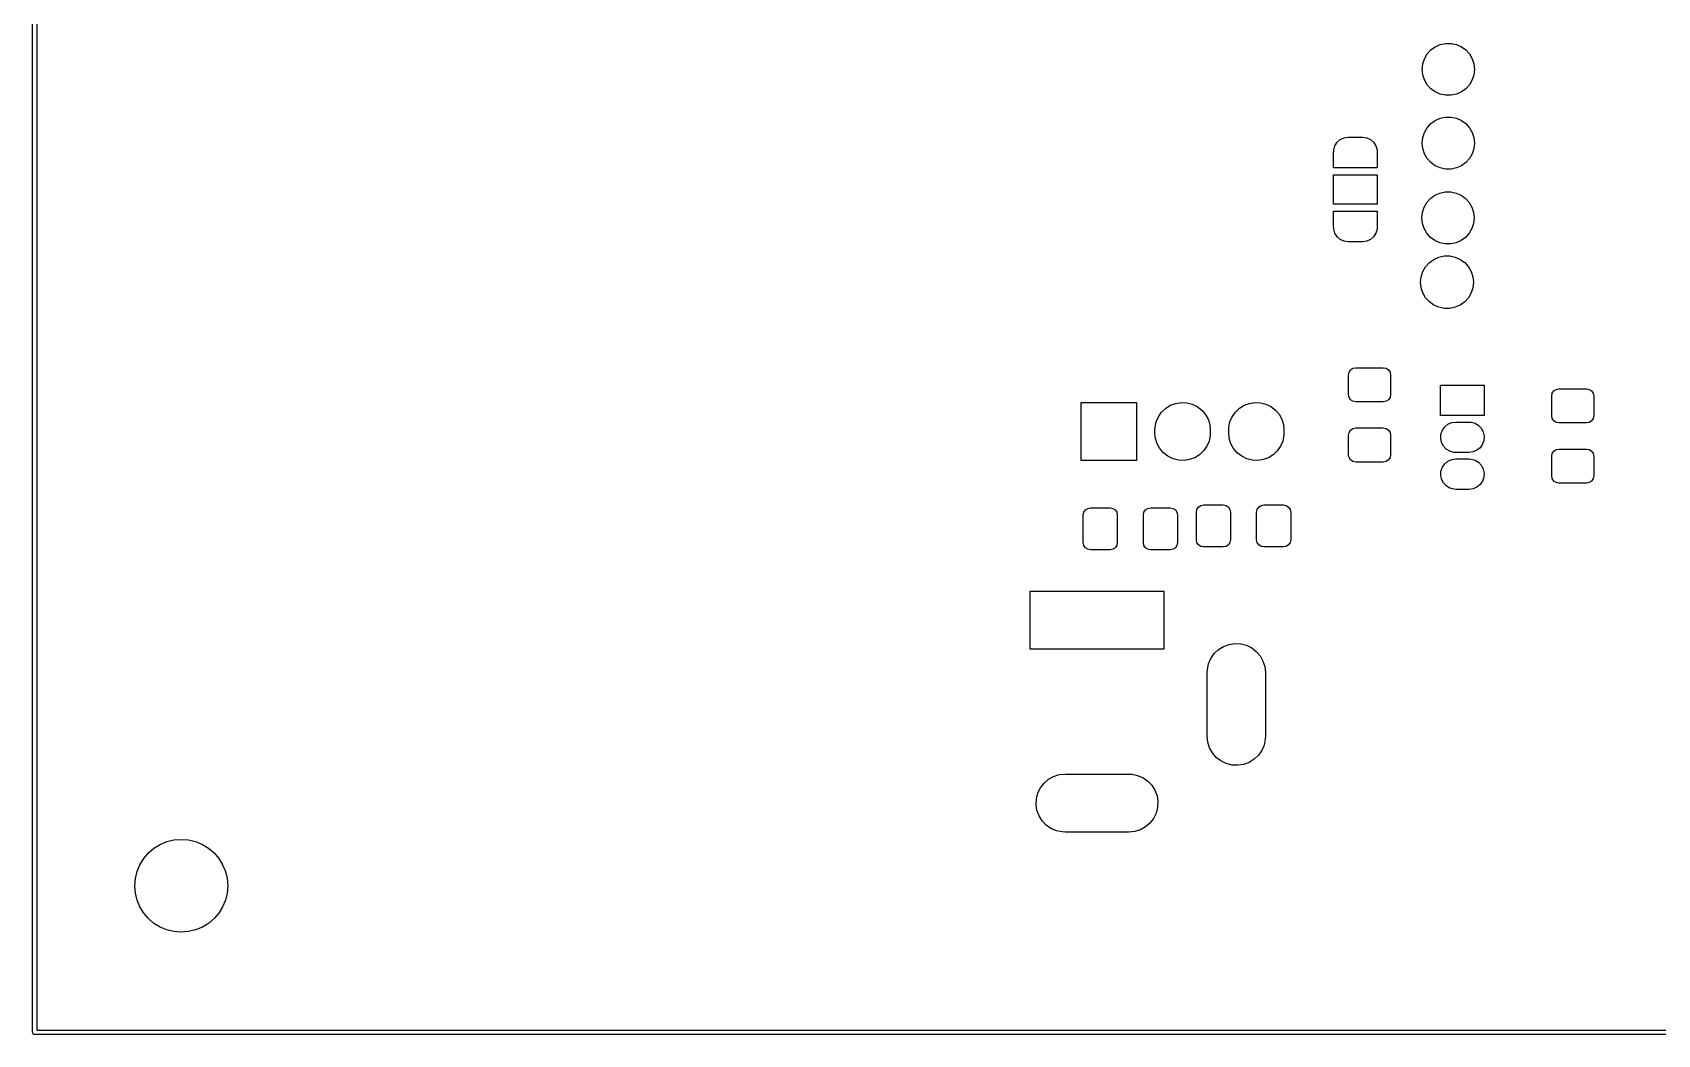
# Model space of a CAD drawing. Extents: x 0 to 110, y 0 to 70.
# Drawn here: x -0.1 to 55.9, y -0.1 to 34.4 of the extents above; entities that cross this region are included whole.
import ezdxf

# ---------------------------------------------------------------- set-up
doc = ezdxf.new("R2010")
doc.units = 0
doc.layers.add('BLACK', color=7, linetype='CONTINUOUS')

msp = doc.modelspace()

# ---------------------------------------------------------------- linework, layer by layer
at = {"layer": 'BLACK', "linetype": 'CONTINUOUS'}
for p, q in [((-0.125, -0.05), (-0.125, 70.05)), ((0.025, 69.975), (0.025, 0.025)), ((47.8308, 33.4995), (47.9248, 33.6625)), ((47.9248, 33.6625), (48.0507, 33.8023)), ((48.0507, 33.8023), (48.203, 33.9129)), ((48.203, 33.9129), (48.3748, 33.9894)), ((48.3748, 33.9894), (48.5589, 34.0286)), ((48.5589, 34.0286), (48.747, 34.0286)), ((48.747, 34.0286), (48.9311, 33.9894)), ((48.9311, 33.9894), (49.103, 33.9129)), ((49.103, 33.9129), (49.2552, 33.8023)), ((49.2552, 33.8023), (49.3811, 33.6625)), ((49.3811, 33.6625), (49.4751, 33.4995)), ((47.753, 33.1335), (47.7726, 33.3206)), ((47.7726, 32.9464), (47.753, 33.1335)), ((47.7726, 33.3206), (47.8308, 33.4995)), ((49.4751, 33.4995), (49.5333, 33.3206)), ((49.5333, 33.3206), (49.553, 33.1335)), ((49.553, 33.1335), (49.5333, 32.9464)), ((47.8308, 32.7674), (47.7726, 32.9464)), ((47.9248, 32.6045), (47.8308, 32.7674)), ((48.0507, 32.4647), (47.9248, 32.6045)), ((49.3811, 32.6045), (49.2552, 32.4647)), ((49.4751, 32.7674), (49.3811, 32.6045)), ((49.5333, 32.9464), (49.4751, 32.7674)), ((48.203, 32.3541), (48.0507, 32.4647)), ((48.3748, 32.2775), (48.203, 32.3541)), ((48.5589, 32.2384), (48.3748, 32.2775)), ((48.747, 32.2384), (48.5589, 32.2384)), ((48.9311, 32.2775), (48.747, 32.2384)), ((49.103, 32.3541), (48.9311, 32.2775)), ((49.2552, 32.4647), (49.103, 32.3541)), ((48.0507, 31.2623), (48.203, 31.3729)), ((48.203, 31.3729), (48.3748, 31.4494)), ((48.3748, 31.4494), (48.5589, 31.4886)), ((48.5589, 31.4886), (48.747, 31.4886)), ((48.747, 31.4886), (48.9311, 31.4494)), ((48.9311, 31.4494), (49.103, 31.3729)), ((49.103, 31.3729), (49.2552, 31.2623)), ((45.0621, 30.7732), (45.203, 30.7935)), ((45.203, 30.7935), (45.703, 30.7935)), ((45.703, 30.7935), (45.8438, 30.7732)), ((47.7726, 30.7806), (47.8308, 30.9595)), ((47.8308, 30.9595), (47.9248, 31.1225)), ((47.9248, 31.1225), (48.0507, 31.2623)), ((49.2552, 31.2623), (49.3811, 31.1225)), ((49.3811, 31.1225), (49.4751, 30.9595)), ((49.4751, 30.9595), (49.5333, 30.7806)), ((44.703, 29.7435), (44.703, 30.2935)), ((44.703, 30.2935), (44.708, 30.2935)), ((44.708, 30.3646), (44.7481, 30.5012)), ((44.708, 30.2935), (44.708, 30.3646)), ((44.7481, 30.5012), (44.8251, 30.6209)), ((44.8251, 30.6209), (44.9326, 30.7141)), ((44.9326, 30.7141), (45.0621, 30.7732)), ((45.8438, 30.7732), (45.9733, 30.7141)), ((45.9733, 30.7141), (46.0808, 30.6209)), ((46.0808, 30.6209), (46.1578, 30.5012)), ((46.1578, 30.5012), (46.1979, 30.3646)), ((46.1979, 30.3646), (46.1979, 30.2935)), ((46.1979, 30.2935), (46.203, 30.2935)), ((46.203, 30.2935), (46.203, 29.7435)), ((47.753, 30.5935), (47.7726, 30.7806)), ((47.7726, 30.4064), (47.753, 30.5935)), ((47.8308, 30.2274), (47.7726, 30.4064)), ((49.5333, 30.4064), (49.4751, 30.2274)), ((49.5333, 30.7806), (49.553, 30.5935)), ((49.553, 30.5935), (49.5333, 30.4064)), ((46.203, 29.7435), (44.703, 29.7435)), ((47.9248, 30.0645), (47.8308, 30.2274)), ((48.0507, 29.9247), (47.9248, 30.0645)), ((48.203, 29.8141), (48.0507, 29.9247)), ((48.3748, 29.7375), (48.203, 29.8141)), ((48.5589, 29.6984), (48.3748, 29.7375)), ((48.747, 29.6984), (48.5589, 29.6984)), ((48.9311, 29.7375), (48.747, 29.6984)), ((49.103, 29.8141), (48.9311, 29.7375)), ((49.2552, 29.9247), (49.103, 29.8141)), ((49.3811, 30.0645), (49.2552, 29.9247)), ((49.4751, 30.2274), (49.3811, 30.0645)), ((44.703, 28.4935), (44.703, 29.4935)), ((44.703, 29.4935), (46.203, 29.4935)), ((46.203, 29.4935), (46.203, 28.4935)), ((47.9148, 28.5425), (48.0407, 28.6823)), ((48.0407, 28.6823), (48.193, 28.7929)), ((48.193, 28.7929), (48.3648, 28.8694)), ((48.3648, 28.8694), (48.5489, 28.9086)), ((48.5489, 28.9086), (48.737, 28.9086)), ((48.737, 28.9086), (48.9211, 28.8694)), ((48.9211, 28.8694), (49.093, 28.7929)), ((49.093, 28.7929), (49.2452, 28.6823)), ((49.2452, 28.6823), (49.3711, 28.5425)), ((46.203, 28.4935), (44.703, 28.4935)), ((44.703, 27.6935), (44.703, 28.2435)), ((44.703, 28.2435), (46.203, 28.2435)), ((46.203, 28.2435), (46.203, 27.6935)), ((47.743, 28.0135), (47.7626, 28.2006)), ((47.7626, 27.8264), (47.743, 28.0135)), ((47.7626, 28.2006), (47.8208, 28.3795)), ((47.8208, 28.3795), (47.9148, 28.5425)), ((49.3711, 28.5425), (49.4652, 28.3795)), ((49.4652, 28.3795), (49.5233, 28.2006)), ((49.5233, 28.2006), (49.543, 28.0135)), ((49.543, 28.0135), (49.5233, 27.8264)), ((44.708, 27.6935), (44.703, 27.6935)), ((44.708, 27.6223), (44.708, 27.6935)), ((44.7481, 27.4858), (44.708, 27.6223)), ((44.8251, 27.3661), (44.7481, 27.4858)), ((46.1578, 27.4858), (46.0808, 27.3661)), ((46.1979, 27.6223), (46.1578, 27.4858)), ((46.203, 27.6935), (46.1979, 27.6935)), ((46.1979, 27.6935), (46.1979, 27.6223)), ((47.8208, 27.6474), (47.7626, 27.8264)), ((47.9148, 27.4845), (47.8208, 27.6474)), ((48.0407, 27.3447), (47.9148, 27.4845)), ((49.3711, 27.4845), (49.2452, 27.3447)), ((49.4652, 27.6474), (49.3711, 27.4845)), ((49.5233, 27.8264), (49.4652, 27.6474)), ((44.9326, 27.2729), (44.8251, 27.3661)), ((45.0621, 27.2137), (44.9326, 27.2729)), ((45.203, 27.1935), (45.0621, 27.2137)), ((45.703, 27.1935), (45.203, 27.1935)), ((45.8438, 27.2137), (45.703, 27.1935)), ((45.9733, 27.2729), (45.8438, 27.2137)), ((46.0808, 27.3661), (45.9733, 27.2729)), ((48.193, 27.2341), (48.0407, 27.3447)), ((48.3648, 27.1575), (48.193, 27.2341)), ((48.5489, 27.1184), (48.3648, 27.1575)), ((48.737, 27.1184), (48.5489, 27.1184)), ((48.9211, 27.1575), (48.737, 27.1184)), ((49.093, 27.2341), (48.9211, 27.1575)), ((49.2452, 27.3447), (49.093, 27.2341)), ((47.7777, 26.1685), (47.8728, 26.3332)), ((47.8728, 26.3332), (48.0001, 26.4746)), ((48.0001, 26.4746), (48.154, 26.5864)), ((48.154, 26.5864), (48.3278, 26.6638)), ((48.3278, 26.6638), (48.5139, 26.7034)), ((48.5139, 26.7034), (48.7042, 26.7034)), ((48.7042, 26.7034), (48.8903, 26.6638)), ((48.8903, 26.6638), (49.0641, 26.5864)), ((49.0641, 26.5864), (49.218, 26.4746)), ((49.218, 26.4746), (49.3453, 26.3332)), ((49.3453, 26.3332), (49.4404, 26.1685)), ((47.699, 25.7983), (47.7189, 25.9875)), ((47.7189, 25.6091), (47.699, 25.7983)), ((47.7189, 25.9875), (47.7777, 26.1685)), ((49.4404, 26.1685), (49.4992, 25.9875)), ((49.4992, 25.9875), (49.5191, 25.7983)), ((49.5191, 25.7983), (49.4992, 25.6091)), ((47.7777, 25.4282), (47.7189, 25.6091)), ((47.8728, 25.2634), (47.7777, 25.4282)), ((48.0001, 25.122), (47.8728, 25.2634)), ((49.3453, 25.2634), (49.218, 25.122)), ((49.4404, 25.4282), (49.3453, 25.2634)), ((49.4992, 25.6091), (49.4404, 25.4282)), ((48.154, 25.0102), (48.0001, 25.122)), ((48.3278, 24.9328), (48.154, 25.0102)), ((48.5139, 24.8932), (48.3278, 24.9328)), ((48.7042, 24.8932), (48.5139, 24.8932)), ((48.8903, 24.9328), (48.7042, 24.8932)), ((49.0641, 25.0102), (48.8903, 24.9328)), ((49.218, 25.122), (49.0641, 25.0102)), ((45.215, 22.6), (45.234, 22.6957)), ((45.215, 21.925), (45.215, 22.6)), ((45.234, 22.6957), (45.2882, 22.7768)), ((45.2882, 22.7768), (45.3693, 22.831)), ((45.3693, 22.831), (45.465, 22.85)), ((45.465, 22.85), (46.415, 22.85)), ((46.415, 22.85), (46.5107, 22.831)), ((46.5107, 22.831), (46.5918, 22.7768)), ((46.5918, 22.7768), (46.646, 22.6957)), ((46.646, 22.6957), (46.665, 22.6)), ((46.665, 22.6), (46.665, 21.925)), ((45.234, 21.8293), (45.215, 21.925)), ((46.665, 21.925), (46.646, 21.8293)), ((48.39, 21.2), (48.39, 22.25)), ((48.39, 22.25), (49.89, 22.25)), ((49.89, 22.25), (49.89, 21.2)), ((52.215, 21.875), (52.234, 21.9707)), ((52.215, 21.2), (52.215, 21.875)), ((52.234, 21.9707), (52.2882, 22.0518)), ((52.2882, 22.0518), (52.3693, 22.106)), ((52.3693, 22.106), (52.465, 22.125)), ((52.465, 22.125), (53.415, 22.125)), ((53.415, 22.125), (53.5107, 22.106)), ((53.5107, 22.106), (53.5918, 22.0518)), ((53.5918, 22.0518), (53.646, 21.9707)), ((53.646, 21.9707), (53.665, 21.875)), ((53.665, 21.875), (53.665, 21.2)), ((36.0075, 19.655), (36.0075, 21.655)), ((36.0075, 21.655), (37.9125, 21.655)), ((37.9125, 21.655), (37.9125, 19.655)), ((38.6672, 21.1647), (38.7773, 21.3229)), ((38.7773, 21.3229), (38.917, 21.4557)), ((38.917, 21.4557), (39.0805, 21.5577)), ((39.0805, 21.5577), (39.2613, 21.6246)), ((39.2613, 21.6246), (39.4518, 21.6538)), ((39.4518, 21.6538), (39.6442, 21.644)), ((39.6442, 21.644), (39.8308, 21.5957)), ((39.8308, 21.5957), (40.0038, 21.5108)), ((40.0038, 21.5108), (40.1562, 21.3929)), ((40.1562, 21.3929), (40.2818, 21.2466)), ((41.2072, 21.1647), (41.3173, 21.3229)), ((41.3173, 21.3229), (41.457, 21.4557)), ((41.457, 21.4557), (41.6205, 21.5577)), ((41.6205, 21.5577), (41.8013, 21.6246)), ((41.8013, 21.6246), (41.9918, 21.6538)), ((41.9918, 21.6538), (42.1842, 21.644)), ((42.1842, 21.644), (42.3708, 21.5957)), ((42.3708, 21.5957), (42.5438, 21.5108)), ((42.5438, 21.5108), (42.6962, 21.3929)), ((42.6962, 21.3929), (42.8218, 21.2466)), ((45.2882, 21.7482), (45.234, 21.8293)), ((45.3693, 21.694), (45.2882, 21.7482)), ((45.465, 21.675), (45.3693, 21.694)), ((46.415, 21.675), (45.465, 21.675)), ((46.5107, 21.694), (46.415, 21.675)), ((46.5918, 21.7482), (46.5107, 21.694)), ((46.646, 21.8293), (46.5918, 21.7482)), ((38.5475, 20.7025), (38.5524, 20.7989)), ((38.5524, 20.7989), (38.5912, 20.9876)), ((38.5912, 20.9876), (38.6672, 21.1647)), ((40.2818, 21.2466), (40.3753, 21.0781)), ((40.3753, 21.0781), (40.433, 20.8942)), ((40.433, 20.8942), (40.4525, 20.7025)), ((41.0875, 20.7025), (41.0924, 20.7989)), ((41.0924, 20.7989), (41.1312, 20.9876)), ((41.1312, 20.9876), (41.2072, 21.1647)), ((42.8218, 21.2466), (42.9153, 21.0781)), ((42.9153, 21.0781), (42.973, 20.8942)), ((42.973, 20.8942), (42.9925, 20.7025)), ((45.2882, 20.7018), (45.3693, 20.756)), ((45.3693, 20.756), (45.465, 20.775)), ((45.465, 20.775), (46.415, 20.775)), ((46.415, 20.775), (46.5107, 20.756)), ((46.5107, 20.756), (46.5918, 20.7018)), ((49.89, 21.2), (48.39, 21.2)), ((48.4489, 20.6965), (48.5313, 20.8133)), ((48.5313, 20.8133), (48.6422, 20.9036)), ((48.6422, 20.9036), (48.7734, 20.9605)), ((48.7734, 20.9605), (48.915, 20.98)), ((48.915, 20.98), (49.365, 20.98)), ((49.365, 20.98), (49.4365, 20.9751)), ((49.4365, 20.9751), (49.5742, 20.9365)), ((49.5742, 20.9365), (49.6963, 20.8622)), ((49.6963, 20.8622), (49.7939, 20.7578)), ((49.7939, 20.7578), (49.8597, 20.6308)), ((52.234, 21.1043), (52.215, 21.2)), ((52.2882, 21.0232), (52.234, 21.1043)), ((52.3693, 20.969), (52.2882, 21.0232)), ((52.465, 20.95), (52.3693, 20.969)), ((53.415, 20.95), (52.465, 20.95)), ((53.5107, 20.969), (53.415, 20.95)), ((53.5918, 21.0232), (53.5107, 20.969)), ((53.646, 21.1043), (53.5918, 21.0232)), ((53.665, 21.2), (53.646, 21.1043)), ((38.5475, 20.6075), (38.5475, 20.7025)), ((38.567, 20.4158), (38.5475, 20.6075)), ((38.6247, 20.2319), (38.567, 20.4158)), ((38.7182, 20.0634), (38.6247, 20.2319)), ((40.4088, 20.3224), (40.3328, 20.1453)), ((40.4476, 20.5111), (40.4088, 20.3224)), ((40.4525, 20.6075), (40.4476, 20.5111)), ((40.4525, 20.7025), (40.4525, 20.6075)), ((41.0875, 20.6075), (41.0875, 20.7025)), ((41.107, 20.4158), (41.0875, 20.6075)), ((41.1647, 20.2319), (41.107, 20.4158)), ((41.2582, 20.0634), (41.1647, 20.2319)), ((42.9488, 20.3224), (42.8728, 20.1453)), ((42.9876, 20.5111), (42.9488, 20.3224)), ((42.9925, 20.6075), (42.9876, 20.5111)), ((42.9925, 20.7025), (42.9925, 20.6075)), ((45.215, 20.525), (45.234, 20.6207)), ((45.215, 19.85), (45.215, 20.525)), ((45.234, 20.6207), (45.2882, 20.7018)), ((46.5918, 20.7018), (46.646, 20.6207)), ((46.646, 20.6207), (46.665, 20.525)), ((46.665, 20.525), (46.665, 19.85)), ((48.3912, 20.4192), (48.401, 20.5618)), ((48.4203, 20.2792), (48.3912, 20.4192)), ((48.401, 20.5618), (48.4489, 20.6965)), ((48.4861, 20.1522), (48.4203, 20.2792)), ((49.8311, 20.2135), (49.7487, 20.0967)), ((49.879, 20.3482), (49.8311, 20.2135)), ((49.8597, 20.6308), (49.8888, 20.4908)), ((49.8888, 20.4908), (49.879, 20.3482)), ((37.9125, 19.655), (36.0075, 19.655)), ((38.8438, 19.9171), (38.7182, 20.0634)), ((38.9962, 19.7992), (38.8438, 19.9171)), ((39.1692, 19.7143), (38.9962, 19.7992)), ((39.3558, 19.666), (39.1692, 19.7143)), ((39.5482, 19.6562), (39.3558, 19.666)), ((39.7387, 19.6854), (39.5482, 19.6562)), ((39.9195, 19.7523), (39.7387, 19.6854)), ((40.083, 19.8543), (39.9195, 19.7523)), ((40.2227, 19.9871), (40.083, 19.8543)), ((40.3328, 20.1453), (40.2227, 19.9871)), ((41.3838, 19.9171), (41.2582, 20.0634)), ((41.5362, 19.7992), (41.3838, 19.9171)), ((41.7092, 19.7143), (41.5362, 19.7992)), ((41.8958, 19.666), (41.7092, 19.7143)), ((42.0882, 19.6562), (41.8958, 19.666)), ((42.2787, 19.6854), (42.0882, 19.6562)), ((42.4595, 19.7523), (42.2787, 19.6854)), ((42.623, 19.8543), (42.4595, 19.7523)), ((42.7627, 19.9871), (42.623, 19.8543)), ((42.8728, 20.1453), (42.7627, 19.9871)), ((45.234, 19.7543), (45.215, 19.85)), ((45.2882, 19.6732), (45.234, 19.7543)), ((45.3693, 19.619), (45.2882, 19.6732)), ((45.465, 19.6), (45.3693, 19.619)), ((46.415, 19.6), (45.465, 19.6)), ((46.5107, 19.619), (46.415, 19.6)), ((46.5918, 19.6732), (46.5107, 19.619)), ((46.646, 19.7543), (46.5918, 19.6732)), ((46.665, 19.85), (46.646, 19.7543)), ((48.5837, 20.0478), (48.4861, 20.1522)), ((48.5313, 19.5433), (48.6422, 19.6336)), ((48.7058, 19.9735), (48.5837, 20.0478)), ((48.6422, 19.6336), (48.7734, 19.6905)), ((48.8435, 19.9349), (48.7058, 19.9735)), ((48.7734, 19.6905), (48.915, 19.71)), ((48.915, 19.93), (48.8435, 19.9349)), ((49.365, 19.93), (48.915, 19.93)), ((48.915, 19.71), (49.365, 19.71)), ((49.5066, 19.9495), (49.365, 19.93)), ((49.365, 19.71), (49.4365, 19.7051)), ((49.4365, 19.7051), (49.5742, 19.6665)), ((49.6378, 20.0064), (49.5066, 19.9495)), ((49.5742, 19.6665), (49.6963, 19.5922)), ((49.7487, 20.0967), (49.6378, 20.0064)), ((52.215, 19.8), (52.234, 19.8957)), ((52.215, 19.125), (52.215, 19.8)), ((52.234, 19.8957), (52.2882, 19.9768)), ((52.2882, 19.9768), (52.3693, 20.031)), ((52.3693, 20.031), (52.465, 20.05)), ((52.465, 20.05), (53.415, 20.05)), ((53.415, 20.05), (53.5107, 20.031)), ((53.5107, 20.031), (53.5918, 19.9768)), ((53.5918, 19.9768), (53.646, 19.8957)), ((53.646, 19.8957), (53.665, 19.8)), ((53.665, 19.8), (53.665, 19.125)), ((48.3912, 19.1492), (48.401, 19.2918)), ((48.4203, 19.0092), (48.3912, 19.1492)), ((48.401, 19.2918), (48.4489, 19.4265)), ((48.4489, 19.4265), (48.5313, 19.5433)), ((49.6963, 19.5922), (49.7939, 19.4878)), ((49.7939, 19.4878), (49.8597, 19.3608)), ((49.879, 19.0782), (49.8311, 18.9435)), ((49.8597, 19.3608), (49.8888, 19.2208)), ((49.8888, 19.2208), (49.879, 19.0782)), ((52.234, 19.0293), (52.215, 19.125)), ((53.665, 19.125), (53.646, 19.0293)), ((48.4861, 18.8822), (48.4203, 19.0092)), ((48.5837, 18.7778), (48.4861, 18.8822)), ((48.7058, 18.7035), (48.5837, 18.7778)), ((48.8435, 18.6649), (48.7058, 18.7035)), ((48.915, 18.66), (48.8435, 18.6649)), ((49.365, 18.66), (48.915, 18.66)), ((49.5066, 18.6795), (49.365, 18.66)), ((49.6378, 18.7364), (49.5066, 18.6795)), ((49.7487, 18.8267), (49.6378, 18.7364)), ((49.8311, 18.9435), (49.7487, 18.8267)), ((52.2882, 18.9482), (52.234, 19.0293)), ((52.3693, 18.894), (52.2882, 18.9482)), ((52.465, 18.875), (52.3693, 18.894)), ((53.415, 18.875), (52.465, 18.875)), ((53.5107, 18.894), (53.415, 18.875)), ((53.5918, 18.9482), (53.5107, 18.894)), ((53.646, 19.0293), (53.5918, 18.9482)), ((36.094, 17.8707), (36.1482, 17.9518)), ((36.1482, 17.9518), (36.2293, 18.006)), ((36.2293, 18.006), (36.325, 18.025)), ((36.325, 18.025), (37, 18.025)), ((37, 18.025), (37.0957, 18.006)), ((37.0957, 18.006), (37.1768, 17.9518)), ((37.1768, 17.9518), (37.231, 17.8707)), ((38.169, 17.8707), (38.2232, 17.9518)), ((38.2232, 17.9518), (38.3043, 18.006)), ((38.3043, 18.006), (38.4, 18.025)), ((38.4, 18.025), (39.075, 18.025)), ((39.075, 18.025), (39.1707, 18.006)), ((39.1707, 18.006), (39.2518, 17.9518)), ((39.2518, 17.9518), (39.306, 17.8707)), ((39.975, 17.875), (39.994, 17.9707)), ((39.994, 17.9707), (40.0482, 18.0518)), ((40.0482, 18.0518), (40.1293, 18.106)), ((40.1293, 18.106), (40.225, 18.125)), ((40.225, 18.125), (40.9, 18.125)), ((40.9, 18.125), (40.9957, 18.106)), ((40.9957, 18.106), (41.0768, 18.0518)), ((41.0768, 18.0518), (41.131, 17.9707)), ((41.131, 17.9707), (41.15, 17.875)), ((42.05, 17.875), (42.069, 17.9707)), ((42.069, 17.9707), (42.1232, 18.0518)), ((42.1232, 18.0518), (42.2043, 18.106)), ((42.2043, 18.106), (42.3, 18.125)), ((42.3, 18.125), (42.975, 18.125)), ((42.975, 18.125), (43.0707, 18.106)), ((43.0707, 18.106), (43.1518, 18.0518)), ((43.1518, 18.0518), (43.206, 17.9707)), ((43.206, 17.9707), (43.225, 17.875)), ((36.075, 17.775), (36.094, 17.8707)), ((36.075, 16.825), (36.075, 17.775)), ((37.231, 17.8707), (37.25, 17.775)), ((37.25, 17.775), (37.25, 16.825)), ((38.15, 17.775), (38.169, 17.8707)), ((38.15, 16.825), (38.15, 17.775)), ((39.306, 17.8707), (39.325, 17.775)), ((39.325, 17.775), (39.325, 16.825)), ((39.975, 16.925), (39.975, 17.875)), ((41.15, 17.875), (41.15, 16.925)), ((42.05, 16.925), (42.05, 17.875)), ((43.225, 17.875), (43.225, 16.925)), ((36.094, 16.7293), (36.075, 16.825)), ((37.25, 16.825), (37.231, 16.7293)), ((38.169, 16.7293), (38.15, 16.825)), ((39.325, 16.825), (39.306, 16.7293)), ((39.994, 16.8293), (39.975, 16.925)), ((40.0482, 16.7482), (39.994, 16.8293)), ((41.131, 16.8293), (41.0768, 16.7482)), ((41.15, 16.925), (41.131, 16.8293)), ((42.069, 16.8293), (42.05, 16.925)), ((42.1232, 16.7482), (42.069, 16.8293)), ((43.206, 16.8293), (43.1518, 16.7482)), ((43.225, 16.925), (43.206, 16.8293)), ((36.1482, 16.6482), (36.094, 16.7293)), ((36.2293, 16.594), (36.1482, 16.6482)), ((36.325, 16.575), (36.2293, 16.594)), ((37, 16.575), (36.325, 16.575)), ((37.0957, 16.594), (37, 16.575)), ((37.1768, 16.6482), (37.0957, 16.594)), ((37.231, 16.7293), (37.1768, 16.6482)), ((38.2232, 16.6482), (38.169, 16.7293)), ((38.3043, 16.594), (38.2232, 16.6482)), ((38.4, 16.575), (38.3043, 16.594)), ((39.075, 16.575), (38.4, 16.575)), ((39.1707, 16.594), (39.075, 16.575)), ((39.2518, 16.6482), (39.1707, 16.594)), ((39.306, 16.7293), (39.2518, 16.6482)), ((40.1293, 16.694), (40.0482, 16.7482)), ((40.225, 16.675), (40.1293, 16.694)), ((40.9, 16.675), (40.225, 16.675)), ((40.9957, 16.694), (40.9, 16.675)), ((41.0768, 16.7482), (40.9957, 16.694)), ((42.2043, 16.694), (42.1232, 16.7482)), ((42.3, 16.675), (42.2043, 16.694)), ((42.975, 16.675), (42.3, 16.675)), ((43.0707, 16.694), (42.975, 16.675)), ((43.1518, 16.7482), (43.0707, 16.694)), ((34.25, 13.15), (34.25, 15.15)), ((34.25, 15.15), (38.85, 15.15)), ((38.85, 15.15), (38.85, 13.15)), ((38.85, 13.15), (34.25, 13.15)), ((40.4757, 12.8353), (40.5912, 13.0014)), ((40.5912, 13.0014), (40.7379, 13.1408)), ((40.7379, 13.1408), (40.9096, 13.2478)), ((40.9096, 13.2478), (41.0993, 13.3181)), ((41.0993, 13.3181), (41.2994, 13.3487)), ((41.2994, 13.3487), (41.5014, 13.3385)), ((41.5014, 13.3385), (41.6973, 13.2878)), ((41.6973, 13.2878), (41.879, 13.1986)), ((41.879, 13.1986), (42.039, 13.0748)), ((42.039, 13.0748), (42.1708, 12.9213)), ((42.1708, 12.9213), (42.269, 12.7444)), ((40.35, 12.35), (40.3551, 12.4512)), ((40.35, 10.15), (40.35, 12.35)), ((40.3551, 12.4512), (40.3959, 12.6494)), ((40.3959, 12.6494), (40.4757, 12.8353)), ((42.269, 12.7444), (42.3295, 12.5513)), ((42.3295, 12.5513), (42.35, 12.35)), ((42.35, 12.35), (42.35, 10.15)), ((40.3705, 9.9487), (40.35, 10.15)), ((42.35, 10.15), (42.3449, 10.0488)), ((40.431, 9.75564), (40.3705, 9.9487)), ((40.5292, 9.57873), (40.431, 9.75564)), ((40.661, 9.42521), (40.5292, 9.57873)), ((42.2243, 9.6647), (42.1088, 9.49863)), ((42.3041, 9.85064), (42.2243, 9.6647)), ((42.3449, 10.0488), (42.3041, 9.85064)), ((40.821, 9.30136), (40.661, 9.42521)), ((41.0027, 9.21225), (40.821, 9.30136)), ((41.1986, 9.16153), (41.0027, 9.21225)), ((41.4006, 9.15128), (41.1986, 9.16153)), ((41.6007, 9.18192), (41.4006, 9.15128)), ((41.7904, 9.2522), (41.6007, 9.18192)), ((41.9621, 9.35922), (41.7904, 9.2522)), ((42.1088, 9.49863), (41.9621, 9.35922)), ((34.6014, 8.37896), (34.7252, 8.53897)), ((34.7252, 8.53897), (34.8787, 8.67076)), ((34.8787, 8.67076), (35.0556, 8.76896)), ((35.0556, 8.76896), (35.2487, 8.82953)), ((35.2487, 8.82953), (35.45, 8.85)), ((35.45, 8.85), (37.65, 8.85)), ((37.65, 8.85), (37.7512, 8.84487)), ((37.7512, 8.84487), (37.9494, 8.80414)), ((37.9494, 8.80414), (38.1353, 8.72435)), ((38.1353, 8.72435), (38.3014, 8.60876)), ((38.3014, 8.60876), (38.4408, 8.46211)), ((38.4408, 8.46211), (38.5478, 8.29039)), ((34.4513, 7.79935), (34.4615, 8.00143)), ((34.4615, 8.00143), (34.5122, 8.19731)), ((34.5122, 8.19731), (34.6014, 8.37896)), ((38.5478, 8.29039), (38.6181, 8.10065)), ((38.6181, 8.10065), (38.6487, 7.90065)), ((38.6487, 7.90065), (38.6385, 7.69857)), ((34.4819, 7.59935), (34.4513, 7.79935)), ((34.5522, 7.40961), (34.4819, 7.59935)), ((34.6592, 7.23789), (34.5522, 7.40961)), ((38.4986, 7.32104), (38.3748, 7.16103)), ((38.5878, 7.50269), (38.4986, 7.32104)), ((38.6385, 7.69857), (38.5878, 7.50269)), ((34.7986, 7.09124), (34.6592, 7.23789)), ((34.9647, 6.97565), (34.7986, 7.09124)), ((35.1506, 6.89586), (34.9647, 6.97565)), ((35.3488, 6.85513), (35.1506, 6.89586)), ((35.45, 6.85), (35.3488, 6.85513)), ((37.65, 6.85), (35.45, 6.85)), ((37.8513, 6.87047), (37.65, 6.85)), ((38.0444, 6.93104), (37.8513, 6.87047)), ((38.2213, 7.02924), (38.0444, 6.93104)), ((38.3748, 7.16103), (38.2213, 7.02924)), ((3.86863, 6.13137), (4.05954, 6.29443)), ((4.05954, 6.29443), (4.27361, 6.42561)), ((4.27361, 6.42561), (4.50557, 6.52169)), ((4.50557, 6.52169), (4.7497, 6.5803)), ((4.7497, 6.5803), (5, 6.6)), ((5, 6.6), (5.25029, 6.5803)), ((5.25029, 6.5803), (5.49443, 6.52169)), ((5.49443, 6.52169), (5.72638, 6.42561)), ((5.72638, 6.42561), (5.94046, 6.29443)), ((5.94046, 6.29443), (6.13137, 6.13137)), ((3.47831, 5.49443), (3.57439, 5.72638)), ((3.57439, 5.72638), (3.70557, 5.94046)), ((3.70557, 5.94046), (3.86863, 6.13137)), ((6.13137, 6.13137), (6.29443, 5.94046)), ((6.29443, 5.94046), (6.42561, 5.72638)), ((6.42561, 5.72638), (6.52169, 5.49443)), ((3.4, 5), (3.4197, 5.25029)), ((3.4197, 5.25029), (3.47831, 5.49443)), ((6.52169, 5.49443), (6.5803, 5.25029)), ((6.5803, 5.25029), (6.6, 5)), ((3.4197, 4.7497), (3.4, 5)), ((3.47831, 4.50557), (3.4197, 4.7497)), ((3.57439, 4.27361), (3.47831, 4.50557)), ((6.52169, 4.50557), (6.42561, 4.27361)), ((6.5803, 4.7497), (6.52169, 4.50557)), ((6.6, 5), (6.5803, 4.7497)), ((3.70557, 4.05954), (3.57439, 4.27361)), ((3.86863, 3.86863), (3.70557, 4.05954)), ((6.29443, 4.05954), (6.13137, 3.86863)), ((6.42561, 4.27361), (6.29443, 4.05954)), ((4.05954, 3.70557), (3.86863, 3.86863)), ((4.27361, 3.57439), (4.05954, 3.70557)), ((4.50557, 3.47831), (4.27361, 3.57439)), ((4.7497, 3.4197), (4.50557, 3.47831)), ((5, 3.4), (4.7497, 3.4197)), ((5.25029, 3.4197), (5, 3.4)), ((5.49443, 3.47831), (5.25029, 3.4197)), ((5.72638, 3.57439), (5.49443, 3.47831)), ((5.94046, 3.70557), (5.72638, 3.57439)), ((6.13137, 3.86863), (5.94046, 3.70557)), ((0.025, 0.025), (109.975, 0.025)), ((-0.11834, -0.06831), (-0.125, -0.05)), ((-0.11495, -0.0875), (-0.11834, -0.06831)), ((-0.10977, -0.09185), (-0.11495, -0.0875)), ((-0.10745, -0.09821), (-0.10977, -0.09185)), ((-0.09058, -0.10795), (-0.10745, -0.09821)), ((-0.07565, -0.12048), (-0.09058, -0.10795)), ((-0.06591, -0.12219), (-0.07565, -0.12048)), ((-0.06302, -0.12386), (-0.06591, -0.12219)), ((-0.05974, -0.12328), (-0.06302, -0.12386)), ((-0.05, -0.125), (-0.05974, -0.12328)), ((110.05, -0.125), (-0.05, -0.125))]:
    msp.add_line(p, q, dxfattribs=at)

doc.saveas('drawing.dxf')
